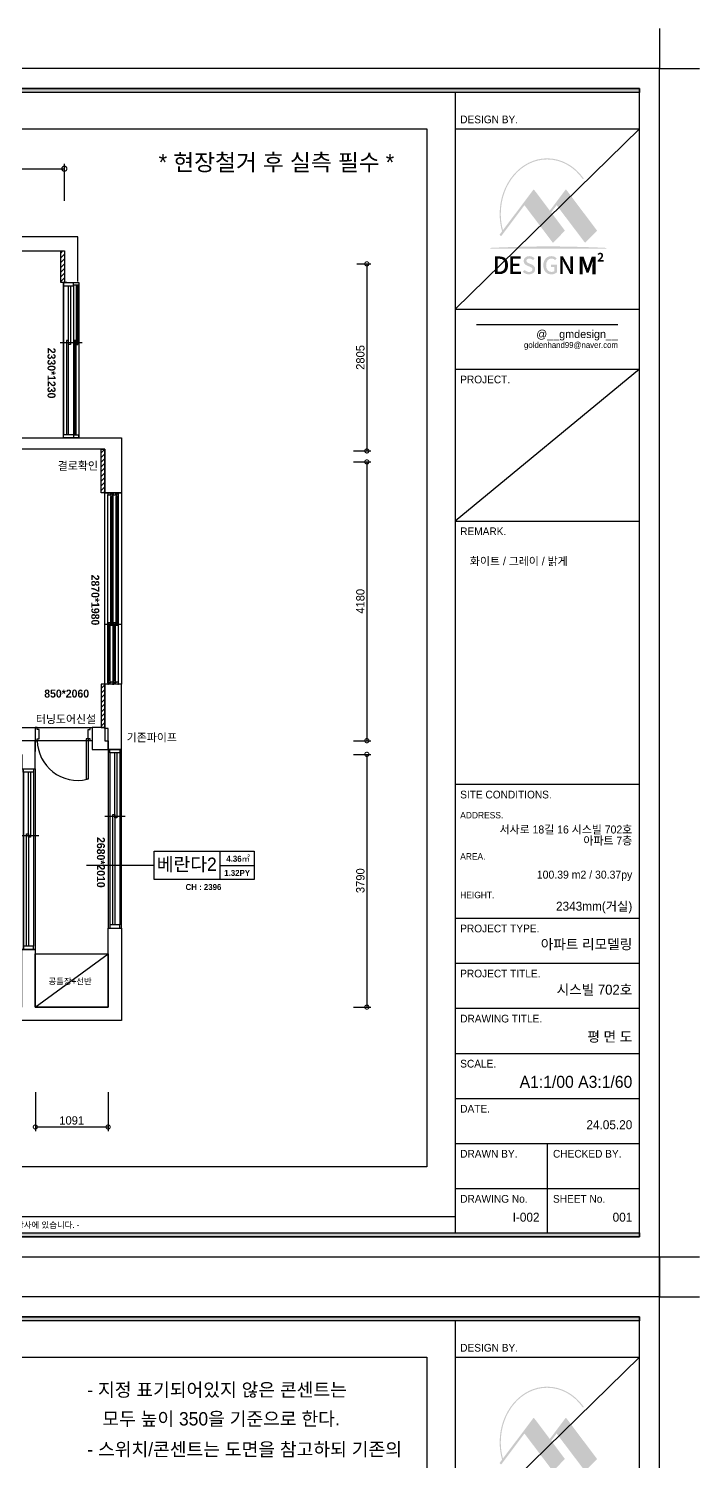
# Model space of a CAD drawing. Header units: millimetres. Extents: x 261942 to 379971, y 117646 to 213875.
# Drawn here: x 329885 to 339942, y 170442 to 191926 of the extents above; entities that cross this region are included whole.
import ezdxf
from ezdxf.enums import TextEntityAlignment as Align

# ---------------------------------------------------------------- set-up
doc = ezdxf.new("R2010")
doc.units = ezdxf.units.MM
doc.header["$LTSCALE"] = 100
doc.header["$PDMODE"] = 3
doc.layers.get('DEFPOINTS').update_dxf_attribs({"color": 248})
for name, color, linetype in [('0-ELC TEXT', 7, 'Continuous'), ('02-WAL', 2, 'Continuous'), ('03-TEXT', 3, 'Continuous'), ('03-WAL NEW', 3, 'Continuous'), ('04-WIN', 4, 'Continuous'), ('06-FUR', 6, 'Continuous'), ('07-DIM WAL', 5, 'Continuous'), ('08-HAT', 8, 'Continuous'), ('253', 253, 'Continuous'), ('3.기호.계단선', 30, 'Continuous'), ('DWG', 7, 'Continuous'), ('F-SYM', 7, 'Continuous'), ('F-SYM @ 1', 7, 'Continuous'), ('FORM(YOURNAME)-11', 1, 'Continuous'), ('FORM(YOURNAME)-11 @ 1', 1, 'Continuous'), ('RC-LIGHT', 7, 'Continuous'), ('도면층4', 4, 'Continuous'), ('도면층5', 5, 'Continuous')]:
    doc.layers.add(name, color=color, linetype=linetype)
doc.styles.add('HY울릉도L', font='Expo M.ttf')
doc.styles.add('YOURNAME', font='HY울릉도M.TTF')
doc.styles.add('넥슨고딕', font='NEXONLv1GothicBold.ttf')
doc.styles.add('코레일둥고', font='Korail_Round_Gothic_Medium.ttf')
doc.dimstyles.new('50', dxfattribs={"dimscale": 50, "dimtxt": 2.5, "dimasz": 2.5, "dimexe": 1.25, "dimexo": 2, "dimtad": 1, "dimdec": 0, "dimtxsty": 'HY울릉도L', "dimblk": 'DOTSMALL', "dimcen": 2.5, "dimclrd": 1, "dimclre": 1, "dimclrt": 2, "dimadec": 0, "dimazin": 0, "dimtfac": 1, "dimtdec": 0, "dimtix": 1, "dimtmove": 0, "dimatfit": 3, "dimldrblk": 'DOTSMALL', "dimfxl": 0, "dimarcsym": 0})
doc.dimstyles.new('60', dxfattribs={"dimscale": 60, "dimtxt": 2.5, "dimasz": 2.5, "dimexe": 1.25, "dimexo": 2, "dimtad": 1, "dimdec": 0, "dimtxsty": 'HY울릉도L', "dimblk": 'DOTSMALL', "dimcen": 2.5, "dimclrd": 1, "dimclre": 1, "dimclrt": 2, "dimadec": 0, "dimazin": 0, "dimtfac": 1, "dimtdec": 0, "dimtix": 1, "dimtmove": 0, "dimatfit": 3, "dimldrblk": 'DOTSMALL', "dimfxl": 0, "dimarcsym": 0})

# ---------------------------------------------------------------- blocks, each defined once
blk = doc.blocks.new('FORM-PLAN')
at = {"layer": 'DWG'}
h = blk.add_hatch(color=8, dxfattribs=at)
h.dxf.hatch_style = 2
edge = h.paths.add_edge_path()
edge.add_spline(control_points=[(3579, 47796), (3579, 47796), (3636, 47751), (3636, 47751), (3640, 47748), (3645, 47747), (3650, 47748), (3655, 47748), (3659, 47751), (3662, 47755), (3662, 47755), (4814, 49289), (4814, 49289), (4814, 49289), (6222, 47428), (6222, 47428), (6226, 47424), (6231, 47421), (6236, 47421), (6237, 47421), (6237, 47421), (6238, 47421), (6243, 47421), (6247, 47423), (6251, 47426), (6251, 47426), (6827, 48004), (6827, 48004), (6833, 48011), (6834, 48021), (6828, 48029), (6828, 48029), (6151, 48928), (6151, 48928), (6151, 48928), (6422, 49289), (6422, 49289), (6422, 49289), (7830, 47428), (7830, 47428), (7834, 47424), (7839, 47421), (7844, 47421), (7845, 47421), (7845, 47421), (7845, 47421), (7850, 47421), (7855, 47423), (7859, 47426), (7859, 47426), (8434, 48004), (8434, 48004), (8441, 48011), (8442, 48021), (8436, 48029), (8436, 48029), (6900, 50067), (6900, 50067), (6896, 50072), (6891, 50075), (6885, 50075), (6885, 50075), (6885, 50075), (6885, 50075), (6879, 50075), (6873, 50072), (6870, 50067), (6870, 50067), (6082, 49019), (6082, 49019), (6082, 49019), (5292, 50067), (5292, 50067), (5288, 50072), (5283, 50075), (5277, 50075), (5277, 50075), (5277, 50075), (5277, 50075), (5271, 50075), (5265, 50072), (5262, 50067), (5262, 50067), (3739, 48040), (3739, 48040), (3668, 48304), (3631, 48579), (3631, 48859), (3631, 50358), (4671, 51577), (5948, 51577), (6639, 51577), (7288, 51219), (7730, 50595), (7733, 50591), (7739, 50590), (7744, 50593), (7744, 50593), (7775, 50614), (7775, 50614), (7777, 50615), (7778, 50617), (7779, 50620), (7779, 50622), (7779, 50624), (7777, 50626), (7324, 51265), (6658, 51632), (5948, 51632), (4639, 51632), (3575, 50388), (3575, 48859), (3575, 48559), (3616, 48264), (3696, 47982), (3696, 47982), (3576, 47822), (3576, 47822), (3570, 47814), (3571, 47802), (3579, 47796)], knot_values=[0, 0, 0, 0, 1, 1, 1, 2, 2, 2, 3, 3, 3, 4, 4, 4, 5, 5, 5, 6, 6, 6, 7, 7, 7, 8, 8, 8, 9, 9, 9, 10, 10, 10, 11, 11, 11, 12, 12, 12, 13, 13, 13, 14, 14, 14, 15, 15, 15, 16, 16, 16, 17, 17, 17, 18, 18, 18, 19, 19, 19, 20, 20, 20, 21, 21, 21, 22, 22, 22, 23, 23, 23, 24, 24, 24, 25, 25, 25, 26, 26, 26, 27, 27, 27, 28, 28, 28, 29, 29, 29, 30, 30, 30, 31, 31, 31, 32, 32, 32, 33, 33, 33, 34, 34, 34, 35, 35, 35, 36, 36, 36, 37, 37, 37, 38, 38, 38, 39, 39, 39, 40, 40, 40, 40], degree=3, periodic=0)
h = blk.add_hatch(color=8, dxfattribs=at)
h.dxf.hatch_style = 2
edge = h.paths.add_edge_path()
edge.add_spline(control_points=[(6006, 47229), (4542, 47229), (3109, 47156), (3109, 47156), (3109, 47156), (3109, 47118), (3109, 47118), (3109, 47118), (8903, 47118), (8903, 47118), (8903, 47118), (8903, 47156), (8903, 47156), (8903, 47156), (7470, 47229), (6006, 47229)], knot_values=[0, 0, 0, 0, 1, 1, 1, 2, 2, 2, 3, 3, 3, 4, 4, 4, 5, 5, 5, 5], degree=3, periodic=0)
h = blk.add_hatch(color=8, dxfattribs=at)
h.dxf.hatch_style = 2
edge = h.paths.add_edge_path()
edge.add_spline(control_points=[(3345, 46728), (3345, 46728), (3571, 46728), (3571, 46728), (3838, 46728), (3990, 46578), (3990, 46291), (3990, 46006), (3838, 45848), (3578, 45848), (3578, 45848), (3345, 45848), (3345, 45848), (3345, 45848), (3345, 46728), (3345, 46728)], knot_values=[0, 0, 0, 0, 1, 1, 1, 2, 2, 2, 3, 3, 3, 4, 4, 4, 5, 5, 5, 5], degree=3, periodic=0)
edge = h.paths.add_edge_path()
edge.add_spline(control_points=[(3561, 45962), (3748, 45962), (3849, 46073), (3849, 46291), (3849, 46511), (3748, 46615), (3561, 46615), (3561, 46615), (3482, 46615), (3482, 46615), (3482, 46615), (3482, 45962), (3482, 45962), (3482, 45962), (3561, 45962), (3561, 45962)], knot_values=[0, 0, 0, 0, 1, 1, 1, 2, 2, 2, 3, 3, 3, 4, 4, 4, 5, 5, 5, 5], degree=3, periodic=0)
h = blk.add_hatch(color=8, dxfattribs=at)
h.dxf.hatch_style = 2
h.paths.add_polyline_path([(4107, 46728), (4621, 46728), (4621, 46611), (4244, 46611), (4244, 46366), (4564, 46366), (4564, 46249), (4244, 46249), (4244, 45965), (4634, 45965), (4634, 45848), (4107, 45848)])
h = blk.add_hatch(color=8, dxfattribs=at)
h.dxf.hatch_style = 2
edge = h.paths.add_edge_path()
edge.add_spline(control_points=[(4733, 45962), (4733, 45962), (4814, 46057), (4814, 46057), (4876, 45994), (4961, 45953), (5045, 45953), (5151, 45953), (5210, 46003), (5210, 46077), (5210, 46157), (5151, 46182), (5070, 46218), (5070, 46218), (4950, 46271), (4950, 46271), (4866, 46307), (4772, 46374), (4772, 46501), (4772, 46640), (4893, 46744), (5058, 46744), (5160, 46744), (5256, 46701), (5322, 46633), (5322, 46633), (5250, 46544), (5250, 46544), (5196, 46593), (5135, 46623), (5058, 46623), (4970, 46623), (4912, 46580), (4912, 46511), (4912, 46434), (4982, 46406), (5053, 46377), (5053, 46377), (5172, 46326), (5172, 46326), (5275, 46282), (5349, 46217), (5349, 46088), (5349, 45947), (5233, 45833), (5043, 45833), (4924, 45833), (4813, 45880), (4733, 45962)], knot_values=[0, 0, 0, 0, 1, 1, 1, 2, 2, 2, 3, 3, 3, 4, 4, 4, 5, 5, 5, 6, 6, 6, 7, 7, 7, 8, 8, 8, 9, 9, 9, 10, 10, 10, 11, 11, 11, 12, 12, 12, 13, 13, 13, 14, 14, 14, 15, 15, 15, 16, 16, 16, 16], degree=3, periodic=0)
h = blk.add_hatch(color=8, dxfattribs=at)
h.dxf.hatch_style = 2
h.paths.add_polyline_path([(5485, 46728), (5622, 46728), (5622, 45848), (5485, 45848)])
h = blk.add_hatch(color=8, dxfattribs=at)
h.dxf.hatch_style = 2
edge = h.paths.add_edge_path()
edge.add_spline(control_points=[(5757, 46285), (5757, 46572), (5932, 46744), (6163, 46744), (6286, 46744), (6368, 46689), (6422, 46633), (6422, 46633), (6348, 46544), (6348, 46544), (6304, 46588), (6251, 46623), (6167, 46623), (6005, 46623), (5898, 46497), (5898, 46290), (5898, 46081), (5994, 45953), (6173, 45953), (6226, 45953), (6280, 45969), (6310, 45996), (6310, 45996), (6310, 46203), (6310, 46203), (6310, 46203), (6138, 46203), (6138, 46203), (6138, 46203), (6138, 46316), (6138, 46316), (6138, 46316), (6435, 46316), (6435, 46316), (6435, 46316), (6435, 45935), (6435, 45935), (6377, 45877), (6278, 45833), (6159, 45833), (5927, 45833), (5757, 45997), (5757, 46285)], knot_values=[0, 0, 0, 0, 1, 1, 1, 2, 2, 2, 3, 3, 3, 4, 4, 4, 5, 5, 5, 6, 6, 6, 7, 7, 7, 8, 8, 8, 9, 9, 9, 10, 10, 10, 11, 11, 11, 12, 12, 12, 13, 13, 13, 14, 14, 14, 14], degree=3, periodic=0)
h = blk.add_hatch(color=8, dxfattribs=at)
h.dxf.hatch_style = 2
edge = h.paths.add_edge_path()
edge.add_spline(control_points=[(6600, 46728), (6600, 46728), (6741, 46728), (6741, 46728), (6741, 46728), (7029, 46211), (7029, 46211), (7029, 46211), (7120, 46025), (7120, 46025), (7120, 46025), (7126, 46025), (7126, 46025), (7119, 46116), (7108, 46222), (7108, 46317), (7108, 46317), (7108, 46728), (7108, 46728), (7108, 46728), (7238, 46728), (7238, 46728), (7238, 46728), (7238, 45848), (7238, 45848), (7238, 45848), (7098, 45848), (7098, 45848), (7098, 45848), (6809, 46366), (6809, 46366), (6809, 46366), (6718, 46550), (6718, 46550), (6718, 46550), (6712, 46550), (6712, 46550), (6719, 46460), (6730, 46358), (6730, 46262), (6730, 46262), (6730, 45848), (6730, 45848), (6730, 45848), (6600, 45848), (6600, 45848), (6600, 45848), (6600, 46728), (6600, 46728)], knot_values=[0, 0, 0, 0, 1, 1, 1, 2, 2, 2, 3, 3, 3, 4, 4, 4, 5, 5, 5, 6, 6, 6, 7, 7, 7, 8, 8, 8, 9, 9, 9, 10, 10, 10, 11, 11, 11, 12, 12, 12, 13, 13, 13, 14, 14, 14, 15, 15, 15, 16, 16, 16, 16], degree=3, periodic=0)
h = blk.add_hatch(color=8, dxfattribs=at)
h.dxf.hatch_style = 2
edge = h.paths.add_edge_path()
edge.add_spline(control_points=[(7574, 46717), (7574, 46717), (7768, 46717), (7768, 46717), (7768, 46717), (7917, 46303), (7917, 46303), (7936, 46248), (7952, 46190), (7970, 46134), (7970, 46134), (7976, 46134), (7976, 46134), (7995, 46190), (8010, 46248), (8029, 46303), (8029, 46303), (8174, 46717), (8174, 46717), (8174, 46717), (8368, 46717), (8368, 46717), (8368, 46717), (8368, 45833), (8368, 45833), (8368, 45833), (8209, 45833), (8209, 45833), (8209, 45833), (8209, 46202), (8209, 46202), (8209, 46285), (8222, 46408), (8231, 46492), (8231, 46492), (8225, 46492), (8225, 46492), (8225, 46492), (8154, 46284), (8154, 46284), (8154, 46284), (8019, 45913), (8019, 45913), (8019, 45913), (7919, 45913), (7919, 45913), (7919, 45913), (7783, 46284), (7783, 46284), (7783, 46284), (7713, 46492), (7713, 46492), (7713, 46492), (7709, 46492), (7709, 46492), (7717, 46408), (7731, 46285), (7731, 46202), (7731, 46202), (7731, 45833), (7731, 45833), (7731, 45833), (7574, 45833), (7574, 45833), (7574, 45833), (7574, 46717), (7574, 46717)], knot_values=[0, 0, 0, 0, 1, 1, 1, 2, 2, 2, 3, 3, 3, 4, 4, 4, 5, 5, 5, 6, 6, 6, 7, 7, 7, 8, 8, 8, 9, 9, 9, 10, 10, 10, 11, 11, 11, 12, 12, 12, 13, 13, 13, 14, 14, 14, 15, 15, 15, 16, 16, 16, 17, 17, 17, 18, 18, 18, 19, 19, 19, 20, 20, 20, 21, 21, 21, 22, 22, 22, 22], degree=3, periodic=0)
h = blk.add_hatch(color=8, dxfattribs=at)
h.dxf.hatch_style = 2
edge = h.paths.add_edge_path()
edge.add_spline(control_points=[(8472, 46524), (8587, 46635), (8662, 46710), (8662, 46774), (8662, 46818), (8638, 46845), (8596, 46845), (8564, 46845), (8538, 46823), (8515, 46798), (8515, 46798), (8468, 46846), (8468, 46846), (8508, 46890), (8547, 46914), (8607, 46914), (8691, 46914), (8746, 46861), (8746, 46779), (8746, 46704), (8677, 46626), (8598, 46543), (8620, 46545), (8650, 46548), (8670, 46548), (8670, 46548), (8767, 46548), (8767, 46548), (8767, 46548), (8767, 46473), (8767, 46473), (8767, 46473), (8472, 46473), (8472, 46473), (8472, 46473), (8472, 46524), (8472, 46524)], knot_values=[0, 0, 0, 0, 1, 1, 1, 2, 2, 2, 3, 3, 3, 4, 4, 4, 5, 5, 5, 6, 6, 6, 7, 7, 7, 8, 8, 8, 9, 9, 9, 10, 10, 10, 11, 11, 11, 12, 12, 12, 12], degree=3, periodic=0)
at = {"layer": 'FORM(YOURNAME)-11'}
h = blk.add_hatch(color=256, dxfattribs=at)
h.dxf.hatch_style = 1
h.paths.add_polyline_path([(-71444, 55115), (10556, 55115), (10556, 54915), (-71444, 54915)])
h.paths.add_polyline_path([(-71444, -2085), (10556, -2085), (10556, -2285), (-71444, -2285)])
at = {"layer": 'DEFPOINTS', "color": 158}
for p, q in [((1346, 54915), (1346, -2085)), ((10556, 53115), (1346, 44093)), ((1346, 53115), (10556, 53115)), ((1346, 44093), (10556, 44093)), ((10556, 41093), (1346, 33504)), ((1346, -1285), (-71444, -1285))]:
    blk.add_line(p, q, dxfattribs=at)
at = {"layer": 'DEFPOINTS', "color": 1}
for points in [[(11556, 58115), (11556, 56115), (13556, 56115)], [(11556, -5285), (11556, -3285), (13556, -3285)]]:
    blk.add_lwpolyline(points, dxfattribs=at)
at = {"layer": 'DEFPOINTS', "color": 158}
for points in [[(-71444, -2285), (10556, -2285), (10556, 55115), (-71444, 55115)], [(-69444, 53115), (-64, 53115), (-64, 1215), (-69444, 1215)]]:
    blk.add_lwpolyline(points, close=True, dxfattribs=at)
at = {"layer": 'FORM(YOURNAME)-11', "color": 251}
blk.add_line((2415, 43323), (9487, 43323), dxfattribs=at)
at = {"layer": 'FORM(YOURNAME)-11', "color": 14}
for p, q in [((1346, 41093), (10556, 41093)), ((1346, 33504), (10556, 33504)), ((1346, 20344), (10556, 20344)), ((1346, 13651), (10556, 13651)), ((1346, 11398), (10556, 11398)), ((1346, 9146), (10556, 9146)), ((1346, 6893), (10556, 6893)), ((1346, 4641), (10556, 4641)), ((1346, 2388), (10556, 2388)), ((5951, 2388), (5951, -2085)), ((1346, 136), (10556, 136))]:
    blk.add_line(p, q, dxfattribs=at)
at = {"layer": 'FORM(YOURNAME)-11', "color": 250}
blk.add_lwpolyline([(-72444, -3285), (11556, -3285), (11556, 56115), (-72444, 56115)], close=True, dxfattribs=at)
at = {"layer": 'FORM(YOURNAME)-11'}
for points in [[(-71444, 55115), (10556, 55115), (10556, 54915), (-71444, 54915)], [(-71444, -2085), (10556, -2085), (10556, -2285), (-71444, -2285)]]:
    blk.add_lwpolyline(points, close=True, dxfattribs=at)
at = {"layer": 'FORM(YOURNAME)-11', "color": 14, "style": 'YOURNAME'}
for s, height, p in [('DESIGN BY.', 386.1, (1603, 53577)), ('PROJECT.', 386.1, (1603, 40579)), ('REMARK.', 386.1, (1603, 32989)), ('SITE CONDITIONS.', 386.14, (1603, 19829)), ('PROJECT TYPE.', 386.14, (1603, 13136)), ('PROJECT TITLE.', 386.14, (1603, 10883)), ('DRAWING TITLE.', 386.14, (1603, 8631)), ('SCALE.', 386.1, (1603, 6378)), ('DATE.', 386.1, (1603, 4126)), ('DRAWN BY.', 386.1, (1603, 1873)), ('CHECKED BY.', 386.14, (6240, 1873)), ('DRAWING No.', 386.14, (1603, -379)), ('SHEET No.', 386.1, (6240, -379))]:
    blk.add_text(s, height=height, dxfattribs=at).set_placement(p, align=Align.MIDDLE_LEFT)
for s, height, width, p in [('@__gmdesign__', 400, 1.03, (9487, 42649)), ('goldenhand99@naver.com', 300, 0.995, (9487, 42154))]:
    blk.add_text(s, height=height, dxfattribs=dict(at, width=width)).set_placement(p, align=Align.RIGHT)
at = {"layer": 'FORM(YOURNAME)-11', "color": 251, "style": 'YOURNAME'}
for s, p in [('ADDRESS.', (1603, 18799)), ('AREA.', (1603, 16740)), ('HEIGHT.', (1603, 14809))]:
    blk.add_text(s, height=321.8, dxfattribs=at).set_placement(p, align=Align.MIDDLE_LEFT)
at = {"layer": 'FORM(YOURNAME)-11', "color": 1, "style": 'YOURNAME'}
blk.add_text("- 본 도서는 어떠한 경우에도 무단으로 도용할 수 없으며 도용시 '지적재산권' 보호에 관한 법률에 의거, 법적 분쟁이 발생합니다.  또한 본 도서에 관한 모든 저작권은 당사에 있습니다. -", height=300, dxfattribs=at).set_placement((-32990, -1685), align=Align.MIDDLE_CENTER)
at = {"layer": 'FORM(YOURNAME)-11', "color": 3, "style": 'YOURNAME'}
for tag, height, p in [('1', 450, (9905, 18188)), ('2', 450, (9905, 17544)), ('3', 450, (9905, 16257)), ('4', 450, (9905, 14326)), ('5', 515, (9905, 12009)), ('6', 515, (9905, 9757)), ('7', 515, (9905, 7504)), ('8', 515, (9905, 5252)), ('9', 515, (9905, 2999)), ('10', 515, (5655, 811)), ('11', 515, (9905, 747)), ('12', 515, (5655, -1441)), ('13', 515, (9905, -1441))]:
    blk.add_attdef(tag, text='', height=height, dxfattribs=at).set_placement(p, align=Align.MIDDLE_RIGHT)
blk = doc.blocks.new('*U583')
at = {"layer": 'F-SYM'}
ref = blk.add_blockref('FORM-PLAN', (335875, 174492), dxfattribs=dict(at, xscale=0.3, yscale=0.3, zscale=0.3))
ref.add_attrib('4', '2343mm(거실)', dxfattribs={"layer": 'FORM(YOURNAME)-11 @ 1', "color": 3, "height": 135, "style": 'YOURNAME'}).set_placement((338936, 178767), align=Align.MIDDLE_RIGHT)
ref.add_attrib('3', '100.39 m2 / 30.37py', dxfattribs={"layer": 'FORM(YOURNAME)-11 @ 1', "color": 3, "height": 120, "style": 'YOURNAME'}).set_placement((338936, 179240), align=Align.MIDDLE_RIGHT)
ref.add_attrib('2', '아파트 7층', dxfattribs={"layer": 'FORM(YOURNAME)-11 @ 1', "color": 3, "height": 120, "style": 'YOURNAME'}).set_placement((338936, 179750), align=Align.MIDDLE_RIGHT)
ref.add_attrib('1', '서사로 18길 16 시스빌 702호', dxfattribs={"layer": 'FORM(YOURNAME)-11 @ 1', "color": 3, "height": 120, "style": 'YOURNAME'}).set_placement((338936, 179917), align=Align.MIDDLE_RIGHT)
ref.add_attrib('5', '아파트 리모델링', dxfattribs={"layer": 'FORM(YOURNAME)-11 @ 1', "color": 3, "height": 150, "style": 'YOURNAME'}).set_placement((338936, 178196), align=Align.MIDDLE_RIGHT)
ref.add_attrib('6', '시스빌 702호', dxfattribs={"layer": 'FORM(YOURNAME)-11 @ 1', "color": 3, "height": 150, "style": 'YOURNAME'}).set_placement((338936, 177515), align=Align.MIDDLE_RIGHT)
ref.add_attrib('7', '평 면 도', dxfattribs={"layer": 'FORM(YOURNAME)-11 @ 1', "color": 3, "height": 150, "style": 'YOURNAME'}).set_placement((338936, 176810), align=Align.MIDDLE_RIGHT)
ref.add_attrib('8', 'A1:1/00 A3:1/60', dxfattribs={"layer": 'FORM(YOURNAME)-11 @ 1', "color": 3, "height": 180, "style": 'YOURNAME'}).set_placement((338936, 176133), align=Align.MIDDLE_RIGHT)
ref.add_attrib('9', '24.05.20', dxfattribs={"layer": 'FORM(YOURNAME)-11 @ 1', "color": 3, "height": 135, "style": 'YOURNAME'}).set_placement((338936, 175490), align=Align.MIDDLE_RIGHT)
ref.add_attrib('13', '001', dxfattribs={"layer": 'FORM(YOURNAME)-11 @ 1', "color": 3, "height": 135, "style": 'YOURNAME'}).set_placement((338936, 174103), align=Align.MIDDLE_RIGHT)
ref.add_attrib('12', 'I-002', dxfattribs={"layer": 'FORM(YOURNAME)-11 @ 1', "color": 3, "height": 135, "style": 'YOURNAME'}).set_placement((337545, 174103), align=Align.MIDDLE_RIGHT)
blk = doc.blocks.new('F-SYM-ENT NAME')
at = {"layer": 'F-SYM'}
h = blk.add_hatch(color=1, dxfattribs=at)
h.dxf.hatch_style = 1
h.paths.add_polyline_path([(-181267, -29725), (-181467, -29925), (-181367, -29925), (-181267, -29825), (-181167, -29925), (-181067, -29925)])
at = {"layer": 'F-SYM', "color": 1}
for points in [[(-181267, -29725), (-181467, -29925), (-181367, -29925), (-181267, -29825), (-181167, -29925), (-181067, -29925)], [(-181267, -29775), (-181467, -29975), (-181067, -29975)]]:
    blk.add_lwpolyline(points, close=True, dxfattribs=at)
at = {"layer": 'F-SYM', "color": 1, "style": 'YOURNAME'}
blk.add_attdef('ENT', text='', height=100, dxfattribs=at).set_placement((-181267, -30025), align=Align.TOP_CENTER)
blk = doc.blocks.new('*U591')
at = {"layer": 'F-SYM'}
ref = blk.add_blockref('F-SYM-ENT NAME', (205708, -117009), dxfattribs=dict(at, rotation=270))
ref.add_attrib('ENT', 'MAIN ENT', dxfattribs={"layer": 'F-SYM @ 1', "color": 1, "height": 100, "rotation": 270, "style": 'YOURNAME'}).set_placement((175684, 64258), align=Align.TOP_CENTER)
blk = doc.blocks.new('FLOORPLAN')
at = {"layer": '03-WAL NEW'}
h = blk.add_hatch(dxfattribs=at)
h.set_pattern_fill('_USER', color=256, scale=50, angle=45, pattern_type=0)
h.set_pattern_definition([(45, (0, 0), (-35.355339, 35.355339), [])])
h.paths.add_polyline_path([(176054, 55430), (176654, 55430), (176654, 55218), (176054, 55218)])
at = {"layer": '08-HAT'}
h = blk.add_hatch(dxfattribs=at)
h.set_pattern_fill('DOTS', color=256, scale=20)
h.paths.add_polyline_path([(176240, 63032), (177638, 63032), (177638, 63572), (177506, 63572), (177506, 63183), (176240, 63183)])
at = {"layer": '3.기호.계단선'}
h = blk.add_hatch(color=256, dxfattribs=at)
h.dxf.hatch_style = 1
edge = h.paths.add_edge_path()
edge.add_arc((177071, 66509), 25, 0, 360)
h = blk.add_hatch(color=256, dxfattribs=at)
h.dxf.hatch_style = 1
edge = h.paths.add_edge_path()
edge.add_arc((177811, 66509), 25, 0, 360)
h = blk.add_hatch(color=256, dxfattribs=at)
h.dxf.hatch_style = 1
edge = h.paths.add_edge_path()
edge.add_arc((178436, 66509), 25, 0, 360)
h = blk.add_hatch(color=10, dxfattribs=at)
h.dxf.hatch_style = 1
edge = h.paths.add_edge_path()
edge.add_arc((178551, 66149), 25, 0, 360)
h = blk.add_hatch(color=10, dxfattribs=at)
h.dxf.hatch_style = 1
edge = h.paths.add_edge_path()
edge.add_arc((176154, 55770), 25, 0, 360)
h = blk.add_hatch(color=256, dxfattribs=at)
h.dxf.hatch_style = 1
edge = h.paths.add_edge_path()
edge.add_arc((175459, 55540), 25, 0, 360)
h = blk.add_hatch(color=256, dxfattribs=at)
h.dxf.hatch_style = 1
edge = h.paths.add_edge_path()
edge.add_arc((176309, 55430), 25, 0, 360)
h = blk.add_hatch(color=256, dxfattribs=at)
h.dxf.hatch_style = 1
edge = h.paths.add_edge_path()
edge.add_arc((176914, 55430), 25, 0, 360)
blk.add_line((172881, 59825), (173851, 59825))
at = {"layer": '02-WAL'}
for p, q in [((183430, 66831), (176040, 66831)), ((176040, 66831), (176040, 64790)), ((183430, 66161), (183430, 66831)), ((179221, 64790), (179221, 66621)), ((179221, 66621), (183230, 66621)), ((183230, 66621), (183230, 66148)), ((176624, 64990), (176624, 66509)), ((176624, 66509), (178981, 66509)), ((178981, 66509), (178981, 64792)), ((183230, 66148), (183430, 66148)), ((178197, 64990), (176624, 64990)), ((178197, 64790), (178197, 64990)), ((176040, 64790), (178197, 64790)), ((178981, 64790), (179021, 64790)), ((179021, 64792), (179021, 64790)), ((179021, 64790), (179221, 64790)), ((176040, 63269), (176040, 63774)), ((176040, 63774), (176240, 63774)), ((176240, 63774), (176240, 63226)), ((172416, 62255), (172416, 63269)), ((172416, 63269), (176040, 63269)), ((174176, 63056), (172616, 63056)), ((172616, 63056), (172616, 62255)), ((174176, 60735), (174176, 63056)), ((176240, 63032), (174401, 63032)), ((174401, 63032), (174401, 60735)), ((172616, 62255), (172416, 62255)), ((174401, 60735), (174176, 60735)), ((177359, 57096), (177359, 58663)), ((177359, 58663), (177577, 58663)), ((177577, 58663), (177577, 57992)), ((177577, 57992), (179020, 57992)), ((178850, 57882), (177589, 57882)), ((177589, 57882), (177589, 56926)), ((178850, 56817), (178850, 57882)), ((179020, 57992), (179020, 56817)), ((173851, 56153), (173851, 57193)), ((173851, 57193), (174079, 57193)), ((174079, 57193), (174079, 56338)), ((172681, 55082), (172681, 57064)), ((172681, 57064), (172881, 57064)), ((172881, 57064), (172881, 55278)), ((174979, 56338), (174979, 57096)), ((174979, 57096), (177359, 57096)), ((177359, 56926), (175114, 56926)), ((175114, 56926), (175114, 55430)), ((177589, 56926), (177359, 56926)), ((177359, 56926), (177359, 56926)), ((179020, 56817), (178850, 56817)), ((174079, 56338), (174979, 56338)), ((183886, 56466), (184086, 56466)), ((183886, 55282), (183886, 56466)), ((184086, 56466), (184086, 55082)), ((174271, 56153), (173851, 56153)), ((174271, 55278), (174271, 56153)), ((177359, 55430), (177359, 56090)), ((177359, 56090), (177589, 56090)), ((177589, 56090), (177589, 55282)), ((182595, 55282), (182595, 56147)), ((182595, 56147), (182795, 56147)), ((182795, 56147), (182795, 55282)), ((178860, 55282), (178860, 55947)), ((178860, 55947), (179020, 55947)), ((179020, 55947), (179020, 55282)), ((175114, 55430), (176054, 55430)), ((176054, 55430), (176054, 55218)), ((176654, 55218), (176654, 55430)), ((176654, 55430), (177359, 55430)), ((177589, 55471), (177589, 55279)), ((172881, 55278), (174271, 55278)), ((177589, 55282), (178860, 55282)), ((179020, 55282), (182595, 55282)), ((182795, 55282), (183886, 55282)), ((184086, 55082), (172681, 55082))]:
    blk.add_line(p, q, dxfattribs=at)
for points in [[(179021, 63818), (184086, 63818), (184086, 62996), (183837, 62996), (183837, 63651), (179021, 63651), (179021, 63818)], [(183837, 60126), (183837, 59277), (183886, 59277), (183886, 59146), (184086, 59146), (184086, 60126), (183837, 60126)], [(172681, 59494), (172881, 59494), (172881, 59825), (172416, 59825), (172416, 59618), (172681, 59618), (172681, 59494)], [(177577, 59658), (174079, 59658), (174079, 59033), (173851, 59033), (173851, 59825), (177577, 59825), (177577, 59658)]]:
    blk.add_lwpolyline(points, dxfattribs=at)
blk.add_lwpolyline([(182795, 59277), (178820, 59277), (178820, 59072), (182595, 59072), (182595, 58857), (182795, 58857)], close=True, dxfattribs=at)
at = {"layer": '03-WAL NEW'}
blk.add_lwpolyline([(176054, 55430), (176654, 55430), (176654, 55218), (176054, 55218)], close=True, dxfattribs=at)
at = {"layer": '04-WIN'}
for p, q in [((183215, 66098), (183215, 63868)), ((183365, 66098), (183365, 63868)), ((183445, 66108), (183445, 63858)), ((178891, 65630), (178921, 65630)), ((178921, 64960), (178921, 65630)), ((178921, 64960), (178921, 65630)), ((183165, 65248), (183495, 65248)), ((176070, 63834), (175173, 63834)), ((179191, 63878), (180072, 63878)), ((183881, 60144), (183881, 62966)), ((183961, 60156), (183961, 62979)), ((183961, 60144), (183961, 62966)), ((184041, 60156), (184041, 62979)), ((183927, 61044), (183927, 62938)), ((183957, 61044), (183957, 62938)), ((184007, 61044), (184007, 62938)), ((184037, 61044), (184037, 62938)), ((172441, 62205), (172441, 59875)), ((172591, 62205), (172591, 59875)), ((172366, 61355), (172656, 61355)), ((183845, 61026), (184002, 61026)), ((183925, 61026), (184082, 61026)), ((183886, 60186), (183886, 61009)), ((183916, 60186), (183916, 61009)), ((183966, 60186), (183966, 61009)), ((183996, 60186), (183996, 61009)), ((183923, 60156), (183920, 60156)), ((184003, 60156), (184000, 60156)), ((174231, 59885), (173440, 59885)), ((177389, 59598), (176508, 59598)), ((172706, 59444), (172706, 57114)), ((172856, 59444), (172856, 57114)), ((183911, 59096), (183911, 56516)), ((184061, 59096), (184061, 56516)), ((173849, 58983), (173849, 57243)), ((174079, 58993), (174079, 57233)), ((178990, 59012), (179950, 59012)), ((182620, 58807), (182620, 56197)), ((182770, 58807), (182770, 56197)), ((173799, 58113), (174129, 58113)), ((183836, 58146), (184141, 58146)), ((172631, 57964), (172936, 57964)), ((182545, 57857), (182850, 57857)), ((177389, 56866), (176667, 56866)), ((176667, 56866), (176667, 56836)), ((176054, 55291), (176054, 55282)), ((176084, 55382), (176084, 55368)), ((176084, 55382), (176624, 55382)), ((176084, 55327), (176084, 55358)), ((176084, 55282), (176624, 55282))]:
    blk.add_line(p, q, dxfattribs=at)
for points in [[(183265, 66148), (183215, 66148), (183215, 66098), (183365, 66098), (183365, 66148)], [(183320, 66098), (183320, 65218), (183290, 65218), (183290, 66098)], [(183445, 66148), (183445, 66108), (183365, 66108)], [(183405, 66108), (183405, 65218), (183430, 65218), (183430, 66108)], [(183290, 63868), (183290, 65278), (183260, 65278), (183260, 63868)], [(183405, 63858), (183405, 65278), (183380, 65278), (183380, 63858)], [(183265, 63818), (183215, 63818), (183215, 63868), (183365, 63868), (183365, 63818)], [(183445, 63818), (183445, 63858), (183365, 63858)], [(183890, 62996), (183881, 62996), (183881, 62966), (183922, 62966), (183922, 62979), (183961, 62979), (183961, 62996), (183952, 62996)], [(183970, 62996), (183961, 62996), (183961, 62966), (184002, 62966), (184002, 62979), (184041, 62979), (184041, 62996), (184032, 62996)], [(183936, 62938), (183937, 62935), (183938, 62935), (183940, 62934)], [(183948, 62938), (183946, 62935), (183945, 62935), (183944, 62934)], [(184016, 62938), (184017, 62935), (184018, 62935), (184020, 62934)], [(184028, 62938), (184026, 62935), (184025, 62935), (184024, 62934)], [(172546, 62205), (172546, 61330), (172516, 61330), (172516, 62205)], [(183936, 61044), (183937, 61047), (183938, 61047), (183940, 61048)], [(183948, 61044), (183946, 61047), (183945, 61047), (183944, 61048)], [(184016, 61044), (184017, 61047), (184018, 61047), (184020, 61048)], [(184028, 61044), (184026, 61047), (184025, 61047), (184024, 61048)], [(183896, 61009), (183897, 61006), (183898, 61006), (183899, 61005)], [(183899, 61012), (183899, 60182), (183903, 60182), (183903, 61012), (183899, 61012), (183903, 61012)], [(183907, 61009), (183906, 61006), (183905, 61006), (183903, 61005)], [(183976, 61009), (183977, 61006), (183978, 61006), (183979, 61005)], [(183979, 61012), (183979, 60182), (183983, 60182), (183983, 61012), (183979, 61012), (183983, 61012)], [(183987, 61009), (183986, 61006), (183985, 61006), (183983, 61005)], [(183896, 60186), (183897, 60188), (183898, 60189), (183899, 60189)], [(183907, 60186), (183906, 60188), (183905, 60189), (183903, 60189)], [(183976, 60186), (183977, 60188), (183978, 60189), (183979, 60189)], [(183987, 60186), (183986, 60188), (183985, 60189), (183983, 60189)], [(183952, 60126), (183961, 60126), (183961, 60156), (183920, 60156), (183920, 60144), (183881, 60144), (183881, 60126), (183890, 60126)], [(184032, 60126), (184041, 60126), (184041, 60156), (184000, 60156), (184000, 60144), (183961, 60144), (183961, 60126), (183970, 60126)], [(184016, 59096), (184016, 58121), (183986, 58121), (183986, 59096)], [(173939, 59033), (173889, 59033), (173889, 58983), (174039, 58983), (174039, 59033)], [(173994, 58983), (173994, 58083), (173964, 58083), (173964, 58983)], [(182725, 58807), (182725, 57832), (182695, 57832), (182695, 58807)], [(173964, 57243), (173964, 58143), (173934, 58143), (173934, 57243)], [(172811, 57114), (172811, 57989), (172781, 57989), (172781, 57114)], [(173914, 57193), (173889, 57193), (173889, 57243), (174039, 57243), (174039, 57193)], [(176054, 55373), (176054, 55382), (176084, 55382), (176084, 55368), (176078, 55366), (176078, 55359), (176084, 55358), (176084, 55282), (176054, 55282)], [(176627, 55365), (176080, 55365), (176080, 55361), (176627, 55361), (176627, 55365), (176627, 55361)], [(176084, 55369), (176087, 55367), (176087, 55366), (176088, 55365)], [(176084, 55357), (176087, 55358), (176087, 55359), (176088, 55361)], [(176624, 55369), (176621, 55367), (176621, 55366), (176620, 55365)], [(176624, 55357), (176621, 55358), (176621, 55359), (176620, 55361)], [(176654, 55291), (176654, 55282), (176624, 55282), (176624, 55358), (176629, 55359), (176629, 55366), (176624, 55368), (176624, 55382), (176654, 55382), (176654, 55373)]]:
    blk.add_lwpolyline(points, dxfattribs=at)
for points in [[(183215, 66148), (183445, 66148), (183445, 63818), (183215, 63818)], [(183837, 62996), (184086, 62996), (184086, 60126), (183837, 60126)], [(183947, 62938), (183957, 62938), (183957, 62976), (183927, 62976), (183927, 62938), (183937, 62938), (183939, 62943), (183945, 62943)], [(184027, 62938), (184037, 62938), (184037, 62976), (184007, 62976), (184007, 62938), (184017, 62938), (184019, 62943), (184025, 62943)], [(183944, 62941), (183944, 61041), (183940, 61041), (183940, 62941)], [(184024, 62941), (184024, 61041), (184020, 61041), (184020, 62941)], [(172616, 62255), (172416, 62255), (172416, 59825), (172616, 59825)], [(172591, 62255), (172591, 62205), (172441, 62205), (172441, 62255)], [(172516, 61380), (172516, 59875), (172486, 59875), (172486, 61380)], [(183905, 61015), (183906, 61009), (183916, 61009), (183916, 61044), (183886, 61044), (183886, 61009), (183896, 61009), (183898, 61015)], [(183937, 61044), (183927, 61044), (183927, 61009), (183957, 61009), (183957, 61044), (183947, 61044), (183945, 61038), (183939, 61038)], [(183985, 61015), (183986, 61009), (183996, 61009), (183996, 61044), (183966, 61044), (183966, 61009), (183976, 61009), (183978, 61015)], [(184017, 61044), (184007, 61044), (184007, 61009), (184037, 61009), (184037, 61044), (184027, 61044), (184025, 61038), (184019, 61038)], [(183896, 60186), (183886, 60186), (183886, 60148), (183916, 60148), (183916, 60186), (183906, 60186), (183905, 60180), (183898, 60180)], [(183976, 60186), (183966, 60186), (183966, 60148), (183996, 60148), (183996, 60186), (183986, 60186), (183985, 60180), (183978, 60180)], [(172591, 59825), (172591, 59875), (172441, 59875), (172441, 59825)], [(172881, 59494), (172681, 59494), (172681, 57064), (172881, 57064)], [(172856, 59494), (172856, 59444), (172706, 59444), (172706, 59494)], [(172781, 59444), (172781, 57939), (172751, 57939), (172751, 59444)], [(184086, 59146), (183886, 59146), (183886, 56466), (184086, 56466)], [(184061, 59146), (184061, 59096), (183911, 59096), (183911, 59146)], [(173849, 59033), (174079, 59033), (174079, 57193), (173849, 57193)], [(182595, 58857), (182795, 58857), (182795, 56147), (182595, 56147)], [(182770, 58857), (182770, 58807), (182620, 58807), (182620, 58857)], [(183986, 58171), (183986, 56516), (183956, 56516), (183956, 58171)], [(182695, 57882), (182695, 56197), (182665, 56197), (182665, 57882)], [(172856, 57064), (172856, 57114), (172706, 57114), (172706, 57064)], [(184061, 56466), (184061, 56516), (183911, 56516), (183911, 56466)], [(182770, 56147), (182770, 56197), (182620, 56197), (182620, 56147)], [(176054, 55430), (176654, 55430), (176654, 55218), (176054, 55218)]]:
    blk.add_lwpolyline(points, close=True, dxfattribs=at)
at = {"layer": '08-HAT'}
blk.add_lwpolyline([(176240, 63032), (177638, 63032), (177638, 63572), (177506, 63572), (177506, 63183), (176240, 63183), (176240, 63032)], dxfattribs=at)
at = {"layer": '3.기호.계단선'}
for centre in [(177071, 66509), (177811, 66509), (178436, 66509), (175459, 55540), (176309, 55430), (176914, 55430)]:
    blk.add_circle(centre, 25, dxfattribs=at)
at = {"layer": '3.기호.계단선', "color": 10}
for centre in [(178551, 66149), (176154, 55770)]:
    blk.add_circle(centre, 25, dxfattribs=at)
at = {"layer": '도면층4'}
for p, q in [((178891, 64960), (178891, 65630)), ((178981, 64990), (178197, 64990)), ((178921, 64960), (178891, 64960)), ((176040, 63774), (176040, 64790)), ((176240, 64790), (176240, 63774)), ((178197, 64790), (178981, 64790)), ((179021, 64790), (179021, 63818)), ((179221, 63818), (179221, 64790)), ((175173, 63834), (175173, 63864)), ((176070, 63834), (175173, 63834)), ((176070, 63864), (175174, 63864)), ((176070, 63834), (176070, 63864)), ((179191, 63908), (180071, 63908)), ((179191, 63878), (179191, 63908)), ((179191, 63878), (180072, 63878)), ((180072, 63878), (180072, 63908)), ((174201, 59825), (174201, 60735)), ((174401, 60735), (174401, 59825)), ((174231, 59915), (173440, 59915)), ((173440, 59885), (173440, 59915)), ((174231, 59885), (173440, 59885)), ((174231, 59885), (174231, 59915)), ((177389, 59598), (176508, 59598)), ((176508, 59598), (176508, 59568)), ((177389, 59568), (176509, 59568)), ((177359, 59658), (177359, 58663)), ((177389, 59598), (177389, 59568)), ((177577, 58663), (177577, 59658)), ((178820, 57992), (178820, 59072)), ((178990, 59012), (179950, 59012)), ((178990, 59012), (178990, 58982)), ((178990, 58982), (179950, 58982)), ((179020, 59072), (179020, 57992)), ((179950, 59012), (179950, 58982)), ((177389, 56866), (176667, 56866)), ((177389, 56836), (176667, 56836)), ((177359, 56926), (177359, 56090)), ((177389, 56866), (177389, 56836)), ((177589, 56090), (177589, 56926))]:
    blk.add_line(p, q, dxfattribs=at)
for points in [[(178197, 64990), (178227, 64990), (178227, 64960), (178257, 64960), (178257, 64820), (178227, 64820), (178227, 64790), (178197, 64790), (178197, 64990)], [(178981, 64990), (178951, 64990), (178951, 64960), (178921, 64960), (178921, 64820), (178951, 64820), (178951, 64790), (178981, 64790), (178981, 64990)], [(176040, 64790), (176040, 64760), (176070, 64760), (176070, 64730), (176210, 64730), (176210, 64760), (176240, 64760), (176240, 64790), (176040, 64790)], [(179221, 64790), (179221, 64760), (179191, 64760), (179191, 64730), (179051, 64730), (179051, 64760), (179021, 64760), (179021, 64790), (179221, 64790)], [(176040, 63774), (176040, 63804), (176070, 63804), (176070, 63834), (176210, 63834), (176210, 63804), (176240, 63804), (176240, 63774), (176040, 63774)], [(179221, 63818), (179221, 63848), (179191, 63848), (179191, 63878), (179051, 63878), (179051, 63848), (179021, 63848), (179021, 63818), (179221, 63818)], [(174201, 60735), (174201, 60705), (174231, 60705), (174231, 60675), (174371, 60675), (174371, 60705), (174401, 60705), (174401, 60735), (174201, 60735)], [(174201, 59825), (174201, 59855), (174231, 59855), (174231, 59885), (174371, 59885), (174371, 59855), (174401, 59855), (174401, 59825), (174201, 59825)], [(177359, 59658), (177359, 59628), (177389, 59628), (177389, 59598), (177547, 59598), (177547, 59628), (177577, 59628), (177577, 59658), (177359, 59658)], [(179020, 59072), (179020, 59042), (178990, 59042), (178990, 59012), (178850, 59012), (178850, 59042), (178820, 59042), (178820, 59072), (179020, 59072)], [(177359, 58663), (177359, 58693), (177389, 58693), (177389, 58723), (177547, 58723), (177547, 58693), (177577, 58693), (177577, 58663), (177359, 58663)], [(179020, 57992), (179020, 58022), (178990, 58022), (178990, 58052), (178850, 58052), (178850, 58022), (178820, 58022), (178820, 57992), (179020, 57992)], [(177359, 56926), (177359, 56896), (177389, 56896), (177389, 56866), (177559, 56866), (177559, 56896), (177589, 56896), (177589, 56926), (177359, 56926)], [(177359, 56090), (177359, 56120), (177389, 56120), (177389, 56150), (177559, 56150), (177559, 56120), (177589, 56120), (177589, 56090), (177359, 56090)]]:
    blk.add_lwpolyline(points, dxfattribs=at)
at = {"layer": '도면층5'}
for centre, radius, start, end in [((178867, 65018), 612, 87.6956, 185.4292), ((176083, 63852), 910, 92.731, 180.1335), ((179236, 63896), 836, 358.8043, 93.0481), ((174202, 59914), 762, 87.8385, 182.1212), ((177363, 59577), 854, 178.5875, 271.739), ((179005, 58997), 945, 269.0575, 0.9094), ((177392, 56844), 724, 179.4066, 267.4168)]:
    blk.add_arc(centre, radius, start, end, dxfattribs=at)
at = {"color": 10}
blk.add_blockref('*U591', (0, 0), dxfattribs=at)
blk = doc.blocks.new('_DOTSMALL')
at = {"color": 0, "linetype": 'ByBlock', "const_width": 0.5}
blk.add_lwpolyline([(-0.0625, 0, 1), (0.0625, 0, 1)], format="xyb", close=True, dxfattribs=at)
blk = doc.blocks.new('*D34')
at = {"layer": '07-DIM WAL', "color": 1, "lineweight": -2}
for p, q in [((334806, 188399), (335018, 188399)), ((334956, 188399), (334956, 185594)), ((334756, 185594), (335018, 185594))]:
    blk.add_line(p, q, dxfattribs=at)
at = {"layer": 'DEFPOINTS', "color": 0}
for p in [(334706, 188399), (334656, 185594), (334956, 185594)]:
    blk.add_point(p, dxfattribs=at)
at = {"layer": '07-DIM WAL', "color": 1, "lineweight": -2, "xscale": 125, "yscale": 125, "zscale": 125}
for p, rotation in [((334956, 188399), 90), ((334956, 185594), 270)]:
    blk.add_blockref('_DOTSMALL', p, dxfattribs=dict(at, rotation=rotation))
at = {"layer": '07-DIM WAL', "color": 2, "insert": (334859, 186996), "char_height": 125, "attachment_point": 5, "rotation": 90, "style": 'HY울릉도L'}
blk.add_mtext('2805', dxfattribs=at)
blk = doc.blocks.new('*D35')
at = {"layer": '07-DIM WAL', "color": 1, "lineweight": -2}
for p, q in [((334756, 185429), (335018, 185429)), ((334956, 185429), (334956, 181249)), ((334756, 181249), (335018, 181249))]:
    blk.add_line(p, q, dxfattribs=at)
at = {"layer": 'DEFPOINTS', "color": 0}
for p in [(334656, 185429), (334656, 181249), (334956, 181249)]:
    blk.add_point(p, dxfattribs=at)
at = {"layer": '07-DIM WAL', "color": 1, "lineweight": -2, "xscale": 125, "yscale": 125, "zscale": 125}
for p, rotation in [((334956, 185429), 90), ((334956, 181249), 270)]:
    blk.add_blockref('_DOTSMALL', p, dxfattribs=dict(at, rotation=rotation))
at = {"layer": '07-DIM WAL', "color": 2, "insert": (334859, 183339), "char_height": 125, "attachment_point": 5, "rotation": 90, "style": 'HY울릉도L'}
blk.add_mtext('4180', dxfattribs=at)
blk = doc.blocks.new('*D36')
at = {"layer": '07-DIM WAL', "color": 1, "lineweight": -2}
for p, q in [((334756, 181044), (335018, 181044)), ((334956, 181044), (334956, 177254)), ((334756, 177254), (335018, 177254))]:
    blk.add_line(p, q, dxfattribs=at)
at = {"layer": 'DEFPOINTS', "color": 0}
for p in [(334656, 181044), (334656, 177254), (334956, 177254)]:
    blk.add_point(p, dxfattribs=at)
at = {"layer": '07-DIM WAL', "color": 1, "lineweight": -2, "xscale": 125, "yscale": 125, "zscale": 125}
for p, rotation in [((334956, 181044), 90), ((334956, 177254), 270)]:
    blk.add_blockref('_DOTSMALL', p, dxfattribs=dict(at, rotation=rotation))
at = {"layer": '07-DIM WAL', "color": 2, "insert": (334859, 179149), "char_height": 125, "attachment_point": 5, "rotation": 90, "style": 'HY울릉도L'}
blk.add_mtext('3790', dxfattribs=at)
blk = doc.blocks.new('*D39')
at = {"layer": '07-DIM WAL', "color": 1, "lineweight": -2}
for p, q in [((326411, 189346), (326411, 189901)), ((326411, 189826), (330420, 189826)), ((330420, 189346), (330420, 189901))]:
    blk.add_line(p, q, dxfattribs=at)
at = {"layer": 'DEFPOINTS', "color": 0}
for p in [(330420, 189826), (326411, 189226), (330420, 189226)]:
    blk.add_point(p, dxfattribs=at)
at = {"layer": '07-DIM WAL', "color": 1, "lineweight": -2, "xscale": 150, "yscale": 150, "zscale": 150, "rotation": 180}
blk.add_blockref('_DOTSMALL', (326411, 189826), dxfattribs=at)
at = {"layer": '07-DIM WAL', "color": 1, "lineweight": -2, "xscale": 150, "yscale": 150, "zscale": 150}
blk.add_blockref('_DOTSMALL', (330420, 189826), dxfattribs=at)
at = {"layer": '07-DIM WAL', "color": 2, "insert": (328416, 189943), "char_height": 150, "attachment_point": 5, "style": 'HY울릉도L'}
blk.add_mtext('4009', dxfattribs=at)
blk = doc.blocks.new('*D48')
at = {"layer": '07-DIM WAL', "color": 1, "lineweight": -2}
for p, q in [((329985, 175976), (329985, 175394)), ((331076, 175976), (331076, 175394)), ((329985, 175456), (331076, 175456))]:
    blk.add_line(p, q, dxfattribs=at)
at = {"layer": 'DEFPOINTS', "color": 0}
for p in [(329985, 176076), (331076, 176076), (331076, 175456)]:
    blk.add_point(p, dxfattribs=at)
at = {"layer": '07-DIM WAL', "color": 1, "lineweight": -2, "xscale": 125, "yscale": 125, "zscale": 125, "rotation": 180}
blk.add_blockref('_DOTSMALL', (329985, 175456), dxfattribs=at)
at = {"layer": '07-DIM WAL', "color": 1, "lineweight": -2, "xscale": 125, "yscale": 125, "zscale": 125}
blk.add_blockref('_DOTSMALL', (331076, 175456), dxfattribs=at)
at = {"layer": '07-DIM WAL', "color": 2, "insert": (330530, 175553), "char_height": 125, "attachment_point": 5, "style": 'HY울릉도L'}
blk.add_mtext('1091', dxfattribs=at)
blk = doc.blocks.new('*U585')
at = {"layer": 'F-SYM', "xscale": 0.3, "yscale": 0.3, "zscale": 0.3}
blk.add_blockref('FORM-PLAN', (335875, 156072), dxfattribs=at)

msp = doc.modelspace()

# ---------------------------------------------------------------- hatches: boundary and pattern name
at = {"layer": '03-WAL NEW'}
h = msp.add_hatch(dxfattribs=at)
h.set_pattern_fill('_USER', color=256, scale=50, angle=45, pattern_type=0)
h.set_pattern_definition([(45, (0, 181), (-35.355339, 35.355339), [])])
h.paths.add_polyline_path([(330420.1, 188117.9), (330365.1, 188117.9), (330365.1, 188592.9), (330420.1, 188592.9)])
h = msp.add_hatch(dxfattribs=at)
h.set_pattern_fill('_USER', color=256, scale=50, angle=45, pattern_type=0)
h.set_pattern_definition([(45, (-9.457, 37), (-35.355339, 35.355339), [])])
h.paths.add_polyline_path([(330971.7, 185622.9), (331026.7, 185622.9), (331026.7, 184967.9), (330971.7, 184967.9)])
h.paths.add_polyline_path([(331026.7, 182097.9), (330971.7, 182097.9), (330971.7, 181448.9), (331026.7, 181448.9)])

# ---------------------------------------------------------------- linework, layer by layer
for points in [[(330420.1, 188117.9), (330365.1, 188117.9), (330365.1, 188592.9), (330420.1, 188592.9), (330420.1, 188117.9)], [(326009.7, 181248.9), (326009.7, 181448.9), (329984.7, 181448.9), (329984.7, 181088.9)]]:
    msp.add_lwpolyline(points, dxfattribs=at)
for points in [[(330971.7, 185622.9), (331026.7, 185622.9), (331026.7, 184967.9), (330971.7, 184967.9)], [(331026.7, 182097.9), (330971.7, 182097.9), (330971.7, 181448.9), (331026.7, 181448.9)], [(330834.7, 181117.9), (331075.7, 181117.9), (331075.7, 181432.9), (331026.7, 181432.9), (331026.7, 181448.9), (330971.7, 181448.9), (330834.7, 181448.9)]]:
    msp.add_lwpolyline(points, close=True, dxfattribs=at)
at = {"layer": '04-WIN'}
msp.add_line((330774.7, 181278.9), (330774.7, 180669.9), dxfattribs=at)
at = {"layer": '06-FUR'}
msp.add_line((329984.7, 177253.9), (331075.7, 178053.9), dxfattribs=at)
msp.add_lwpolyline([(329984.7, 178053.9), (331075.7, 178053.9), (331075.7, 177253.9), (329984.7, 177253.9)], close=True, dxfattribs=at)
at = {"layer": '07-DIM WAL'}
msp.add_arc((330618.8, 181257.5), 604.2, 180.81192, 283.48072, dxfattribs=at)
at = {"layer": '253'}
for p, q in [((332755.6, 179166.8), (332755.6, 179591.3)), ((331765.3, 179379), (330753.4, 179379)), ((332755.6, 179379), (333265.3, 179379))]:
    msp.add_line(p, q, dxfattribs=at)
msp.add_lwpolyline([(331765.3, 179591.3), (333265.3, 179591.3), (333265.3, 179166.8), (331765.3, 179166.8)], close=True, dxfattribs=at)
at = {"layer": '도면층4'}
for p, q in [((329984.7, 181448.9), (330834.7, 181448.9)), ((330834.7, 181248.9), (329984.7, 181248.9)), ((330744.7, 181278.9), (330744.7, 180669.9)), ((330774.7, 181278.9), (330744.7, 181278.9)), ((330774.7, 181278.9), (330774.7, 180669.9)), ((330774.7, 180669.9), (330744.7, 180669.9))]:
    msp.add_line(p, q, dxfattribs=at)
for points in [[(329984.7, 181248.9), (330014.7, 181248.9), (330014.7, 181278.9), (330044.7, 181278.9), (330044.7, 181418.9), (330014.7, 181418.9), (330014.7, 181448.9), (329984.7, 181448.9), (329984.7, 181248.9)], [(330834.7, 181248.9), (330804.7, 181248.9), (330804.7, 181278.9), (330774.7, 181278.9), (330774.7, 181418.9), (330804.7, 181418.9), (330804.7, 181448.9), (330834.7, 181448.9), (330834.7, 181248.9)]]:
    msp.add_lwpolyline(points, dxfattribs=at)

# ---------------------------------------------------------------- block references
at = {"color": 10}
for name in ['*U583', '*U585']:
    msp.add_blockref(name, (0, 0), dxfattribs=at)
msp.add_blockref('FLOORPLAN', (147189.7, 121971.4))

# ---------------------------------------------------------------- texts
at = {"layer": '0-ELC TEXT', "style": '코레일둥고'}
for s, p in [('결로확인', (330321.5, 185310.5)), ('화이트 / 그레이 / 밝게', (336501.1, 183880)), ('터닝도어신설', (329992.7, 181511.3)), ('기존파이프', (331355.5, 181236.3))]:
    msp.add_text(s, height=120, dxfattribs=at).set_placement(p)
at = {"layer": '03-TEXT', "color": 10, "style": '코레일둥고'}
msp.add_text('* 현장철거 후 실측 필수 *', height=250, dxfattribs=at).set_placement((333600.4, 189797.2), align=Align.CENTER)
at = {"layer": '03-TEXT'}
for s, height, style, p in [('베란다2', 200, '코레일둥고', (332255.5, 179295.7)), ('4.36㎡', 90, '넥슨고딕', (333026.4, 179433.1)), ('1.32PY', 90, '넥슨고딕', (333011, 179220.9)), ('CH : 2396', 90, '넥슨고딕', (332505.7, 179008.9))]:
    msp.add_text(s, height=height, dxfattribs=dict(at, style=style)).set_placement(p, align=Align.CENTER)
at = {"layer": '04-WIN', "style": '넥슨고딕'}
for s, p in [('2330*1230', (330167.6, 186761.1)), ('2870*1980', (330823.9, 183358.5)), ('2680*2010', (330907.9, 179423.9))]:
    msp.add_text(s, height=120, rotation=270, dxfattribs=at).set_placement(p, align=Align.CENTER)
msp.add_text('850*2060', height=120, dxfattribs=at).set_placement((330454.7, 181894.8), align=Align.CENTER)
at = {"layer": '06-FUR', "style": '넥슨고딕'}
msp.add_text('공틀장+선반', height=90, dxfattribs=at).set_placement((330505.7, 177594.7), align=Align.CENTER)
at = {"layer": 'RC-LIGHT', "color": 140, "style": '코레일둥고'}
for s, p in [('- 지정 표기되어있지 않은 콘센트는 ', (330764.8, 171615.1)), ('모두 높이 350을 기준으로 한다.', (330989.5, 171179.5)), ('- 스위치/콘센트는 도면을 참고하되 기존의', (330764.8, 170722.3))]:
    msp.add_text(s, height=200, dxfattribs=at).set_placement(p, align=Align.TOP_LEFT)

# ---------------------------------------------------------------- dimensions: what is measured, and where the dimension line sits
at = {"layer": '07-DIM WAL'}
for base, p1, p2, dimstyle, picture, middle in [((330420.1, 189826.4), (326411.1, 189226.4), (330420.1, 189226.4), '60', '*D39', (328415.6, 189942.7)), ((331075.7, 175456.4), (329984.7, 176076.4), (331075.7, 176076.4), '50', '*D48', (330530.2, 175553.3))]:
    dim = msp.add_linear_dim(base=base, p1=p1, p2=p2, dimstyle=dimstyle, dxfattribs=at)
    dim.commit()
    dim.dimension.update_dxf_attribs({"geometry": picture, "text_midpoint": middle})
for base, p1, p2, picture, middle in [((334955.6, 185593.9), (334705.6, 188398.9), (334655.6, 185593.9), '*D34', (334858.6, 186996.4)), ((334955.6, 181248.9), (334655.6, 185428.9), (334655.6, 181248.9), '*D35', (334858.6, 183338.9)), ((334955.6, 177253.9), (334655.6, 181043.9), (334655.6, 177253.9), '*D36', (334858.7, 179148.9))]:
    dim = msp.add_linear_dim(base=base, p1=p1, p2=p2, angle=90, dimstyle='50', dxfattribs=at)
    dim.commit()
    dim.dimension.update_dxf_attribs({"geometry": picture, "text_midpoint": middle})

doc.saveas('drawing.dxf')
